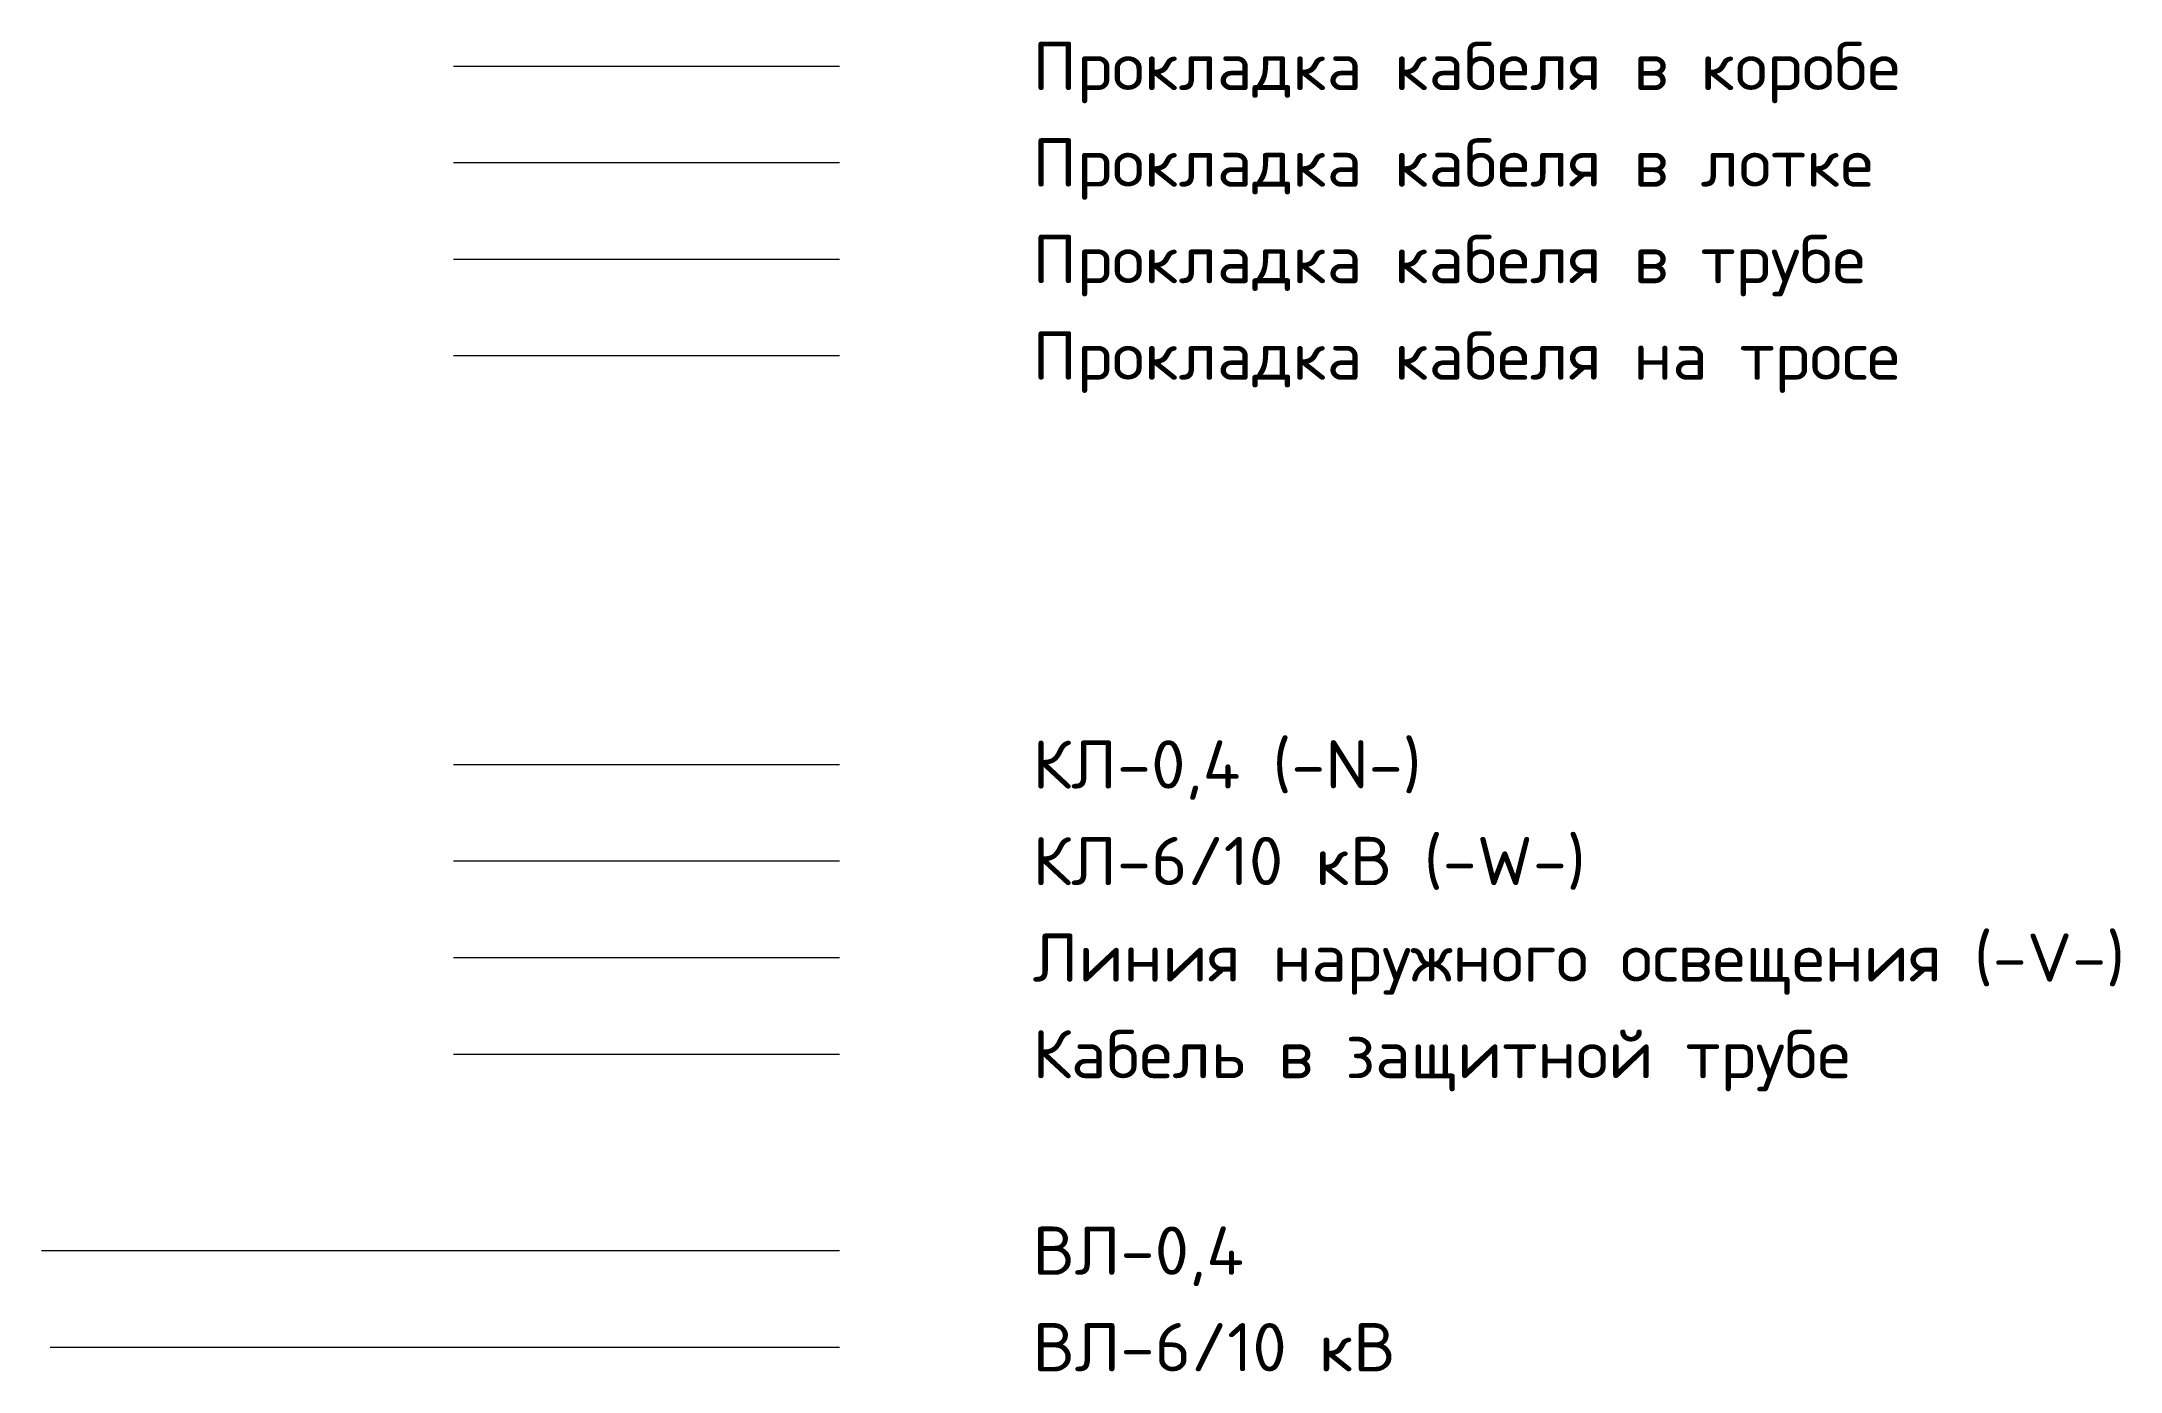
# Model space of a CAD drawing. Extents: x 361 to 469, y 118 to 187.
import ezdxf
from ezdxf.enums import TextEntityAlignment as Align

# ---------------------------------------------------------------- set-up
doc = ezdxf.new("R2010")
doc.units = 0
doc.styles.get("Standard").update_dxf_attribs({"font": 'txt_____.ttf'})
doc.linetypes.add('cabkorob', pattern='A,6e-05,[1,cabkorob.shx,S=1,R=0,X=0,Y=0],-6', length=6.00006)
doc.linetypes.add('Cable_N', pattern='A,20,-0.5,["N",Standard,S=2.5,R=0,X=0,Y=-1],-3', length=23.5)
doc.linetypes.add('Cable_V', pattern='A,20,-0.5,["V",Standard,S=2.5,R=0,X=0,Y=-1],-3', length=23.5)
doc.linetypes.add('Cable_W', pattern='A,20,-0.5,["W",Standard,S=2.5,R=0,X=0,Y=-1],-3', length=23.5)
doc.linetypes.add('cablotok', pattern='A,5e-05,[1,cablotok.shx,S=1,R=0,X=0,Y=0],-5', length=5.00005)
doc.linetypes.add('cabtros', pattern='A,4e-05,[1,cabtros.shx,S=1,R=0,X=0,Y=0],-4', length=4.00004)
doc.linetypes.add('cabtruba', pattern='A,3e-05,[1,cabtruba.shx,S=1,R=0,X=0,Y=0],-3', length=3.00003)
doc.linetypes.add('Futlyr', pattern='A,0.001,-0.001,[1,Futlyr.shx,S=1,R=0,X=0,Y=0],-0.001,0.9', length=0.903)
doc.linetypes.add('Wire_0.4kV', pattern='A,2,[131,ltypeshp.shx,S=0.6,R=90,X=-1.4,Y=-0.6],2,2,[131,ltypeshp.shx,S=0.6,R=-90,X=1.4,Y=0.6],2,2,8,2', length=20)
doc.linetypes.add('Wire_10kV', pattern='A,2,[131,ltypeshp.shx,S=0.6,R=90,X=-1.4,Y=-0.6],2,[131,ltypeshp.shx,S=0.4,R=90,X=-3,Y=-0.4],2,[131,ltypeshp.shx,S=0.6,R=-90,X=1.4,Y=0.6],2,[131,ltypeshp.shx,S=0.4,R=-90,X=-1,Y=0.4],2,8,2', length=20)

msp = doc.modelspace()

# ---------------------------------------------------------------- linework, layer by layer
at = {"linetype": 'cabkorob', "lineweight": 0}
msp.add_line((382.4, 185.56, 2.6), (402.4, 185.56, 2.6), dxfattribs=at)
at = {"linetype": 'cablotok', "lineweight": 0}
msp.add_line((382.4, 180.56, 2.6), (402.4, 180.56, 2.6), dxfattribs=at)
at = {"linetype": 'cabtruba', "lineweight": 0}
msp.add_line((382.4, 175.56, 2.6), (402.4, 175.56, 2.6), dxfattribs=at)
at = {"linetype": 'cabtros', "lineweight": 0}
msp.add_line((382.4, 170.56, 2.6), (402.4, 170.56, 2.6), dxfattribs=at)
at = {"linetype": 'Cable_N', "lineweight": 0, "ltscale": 0.5}
msp.add_line((382.4, 149.39, 2.6), (402.4, 149.39, 2.6), dxfattribs=at)
at = {"linetype": 'Cable_W', "lineweight": 0, "ltscale": 0.5}
msp.add_line((382.4, 144.39, 2.6), (402.4, 144.39, 2.6), dxfattribs=at)
at = {"linetype": 'Cable_V', "lineweight": 0, "ltscale": 0.5}
msp.add_line((382.4, 139.39, 2.6), (402.4, 139.39, 2.6), dxfattribs=at)
at = {"linetype": 'Futlyr', "lineweight": 0, "ltscale": 5}
msp.add_line((382.4, 134.39, 2.6), (402.4, 134.39, 2.6), dxfattribs=at)
at = {"linetype": 'Wire_0.4kV', "lineweight": 0}
msp.add_line((361.05, 124.21, 2.6), (402.4, 124.21, 2.6), dxfattribs=at)
at = {"linetype": 'Wire_10kV', "lineweight": 0}
msp.add_line((361.5, 119.21, 2.6), (402.4, 119.21, 2.6), dxfattribs=at)

# ---------------------------------------------------------------- texts
at = {"linetype": 'ByBlock', "lineweight": 0}
for s, p in [('Прокладка кабеля в коробе', (412.4, 185.56, 2.6)), ('Прокладка кабеля в лотке', (412.4, 180.56, 2.6)), ('Прокладка кабеля в трубе', (412.4, 175.56, 2.6)), ('Прокладка кабеля на тросе', (412.4, 170.56, 2.6)), ('КЛ-0,4 (-N-)', (412.4, 149.39, 2.6)), ('КЛ-6/10 кВ (-W-)', (412.4, 144.39, 2.6)), ('Линия наружного освещения (-V-)', (412.4, 139.39, 2.6)), ('Кабель в защитной трубе', (412.4, 134.39, 2.6)), ('ВЛ-0,4 ', (412.4, 124.21, 2.6)), ('ВЛ-6/10 кВ', (412.4, 119.21, 2.6))]:
    msp.add_text(s, height=2.5, dxfattribs=at).set_placement(p, align=Align.MIDDLE_LEFT)

doc.saveas('drawing.dxf')
